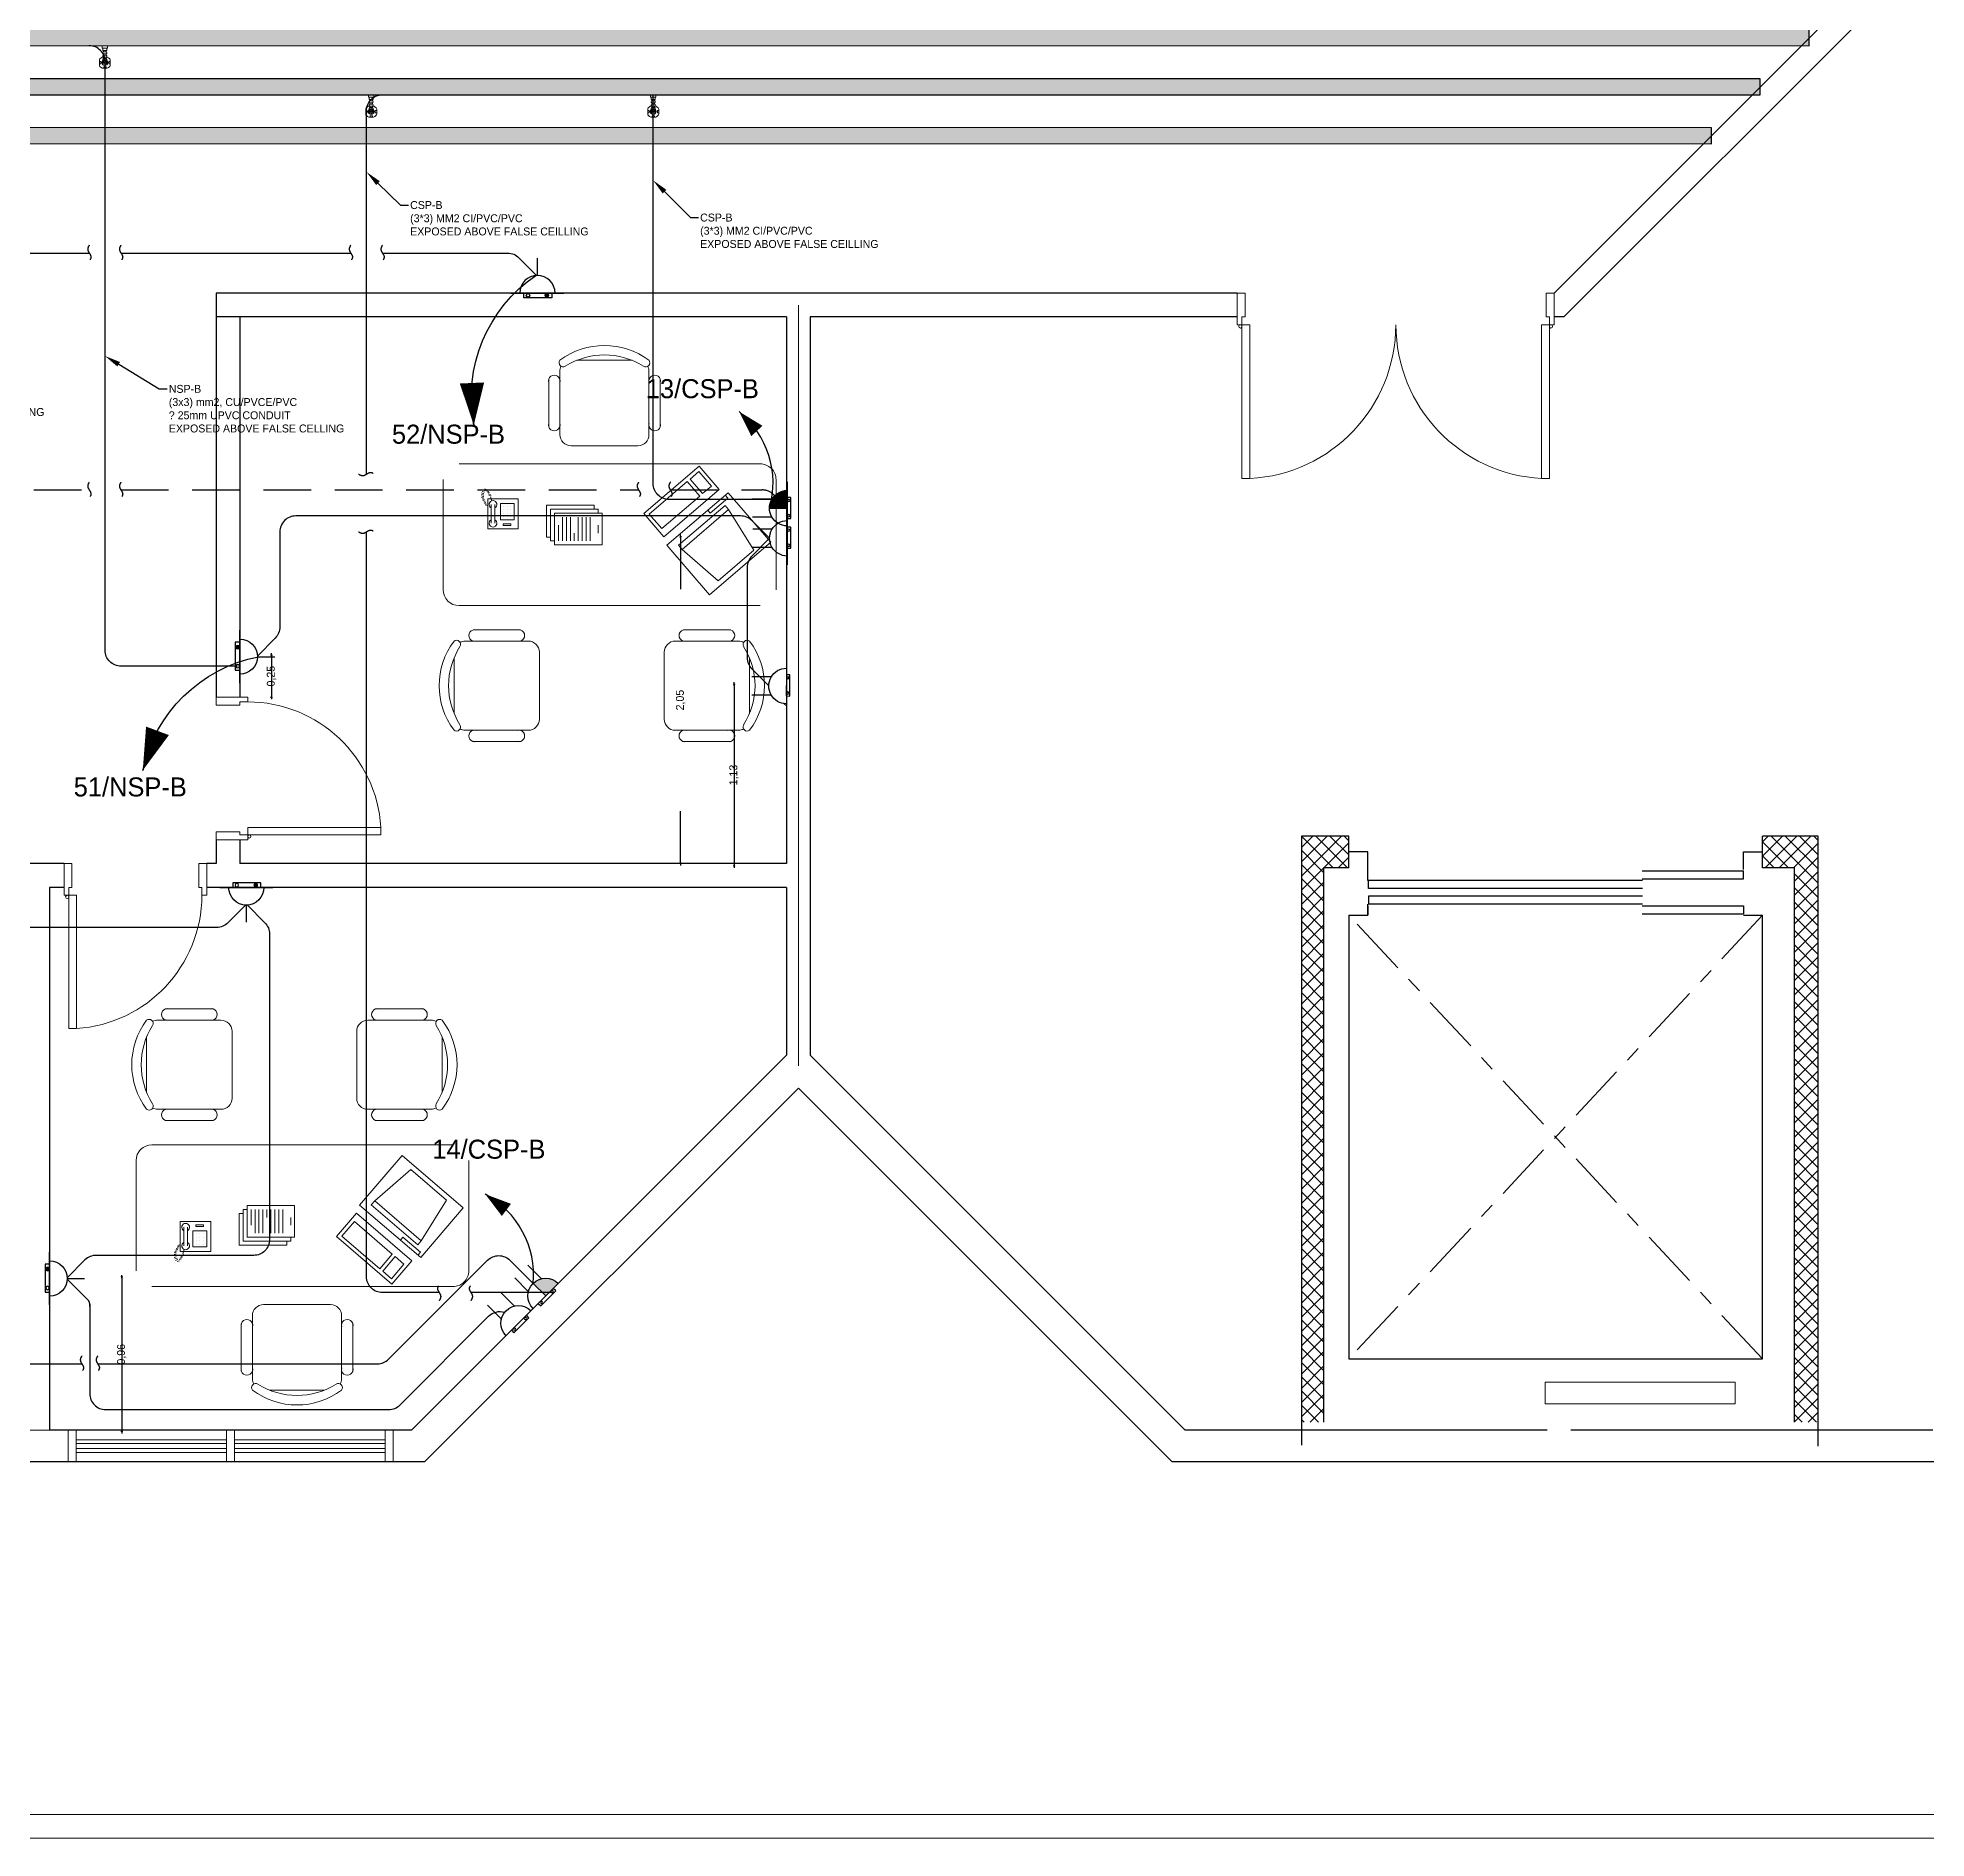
# Model space of a CAD drawing. Extents: x -1451 to 148, y -12854 to 856.
# Drawn here: x 79.8 to 91.72, y 336.52 to 347.89 of the extents above; entities that cross this region are included whole.
import ezdxf
from ezdxf import colors
from ezdxf.entities.mleader import LeaderData, LeaderLine
from ezdxf.enums import TextEntityAlignment as Align
from ezdxf.math import Vec2, Vec3

# ---------------------------------------------------------------- set-up
doc = ezdxf.new("R2010")
doc.units = 0
doc.header["$LTSCALE"] = 0.15
for name, pattern in [('CENTERX2', [4, 2.5, -0.5, 0.5, -0.5]), ('CONTINOUS', [0]), ('HIDDEN', [0.375, 0.25, -0.125]), ('HIDDEN-Z', [3, 2, -1])]:
    doc.linetypes.add(name, pattern=pattern)
doc.layers.get('0').update_dxf_attribs({"color": 252})
doc.layers.get('Defpoints').update_dxf_attribs({"color": 252})
for name, color, linetype in [('0 BDH', 252, 'Continuous'), ('0 DISCON', 252, 'Continuous'), ('0 NORMAL WIRING', 252, 'Continuous'), ('0 sockets', 252, 'Continuous'), ('0 TEXTT', 4, 'Continuous'), ('0 TRATS', 252, 'Continuous'), ('0 UPS WIRING', 252, 'Continuous'), ('0 WIRING 3', 4, 'Continuous'), ('AUTOINCR', 7, 'Continuous'), ('CPTOOLS-TRAY', 1, 'Continuous'), ('d1', 252, 'Continuous'), ('E-SOCK', 2, 'Continuous'), ('TEXT', 3, 'Continuous'), ('WIRING', 4, 'Continuous')]:
    doc.layers.add(name, color=color, linetype=linetype)
for name, color, linetype, lineweight in [('0 DIM', 6, 'Continuous', 5), ('0 LEGEND', 140, 'Continuous', 0), ('anal', 252, 'Continuous', 20), ('DOOR', 252, 'Continuous', 20), ('EL-PULL BOX-50', 3, 'Continuous', 0), ('elev', 252, 'Continuous', 9), ('sofa', 252, 'Continuous', 9), ('TMG-LC-ACCEORISE', 1, 'Continuous', 0), ('wall', 252, 'Continuous', 30)]:
    doc.layers.add(name, color=color, linetype=linetype, lineweight=lineweight)
doc.styles.add('SDC-TEXT-ARB', font='sdc-arb.shx')
doc.dimstyles.new('ISO-25', dxfattribs={"dimtxt": 0.05, "dimasz": 0.01, "dimexe": 0, "dimexo": 0, "dimtad": 0, "dimtoh": 1, "dimtxsty": 'Standard', "dimblk": 'CLOSED', "dimcen": 2.5, "dimse1": 1, "dimse2": 1, "dimclrd": 1, "dimadec": 0, "dimazin": 0, "dimtfac": 1, "dimtix": 1, "dimtmove": 1, "dimatfit": 0, "dimfxl": 1, "dimarcsym": 0})

# ---------------------------------------------------------------- blocks, each defined once
blk = doc.blocks.new('CHAIR7')
for p, q in [((20, 12), (3, 12)), ((5.12, 15.04), (17.88, 15.04)), ((0, 9), (0, -9)), ((23, -7.44), (23, 7.44)), ((3, -12), (20, -12)), ((5.12, -15), (17.88, -15))]:
    blk.add_line(p, q)
for centre, radius, start, end in [((3, 9), 3, 90, 180), ((5.56, 13.54), 1.56, 73.7398, 286.2602), ((17.44, 13.54), 1.56, 253.7398, 106.2602), ((20, 9), 3, 62.4156, 90), ((22.34, 11.12), 1.1, 53.3099, 212.0274), ((4.82, 0), 19.64, 327.5758, 32.4242), ((7, 0), 20, 323.1301, 36.8699), ((3, -9), 3, 180, 270), ((5.56, -13.5), 1.56, 73.7398, 286.2602), ((17.44, -13.5), 1.56, 253.7398, 106.2602), ((20, -9), 3, 270, 297.5844), ((22.34, -11.12), 1.1, 147.9726, 306.6901)]:
    blk.add_arc(centre, radius, start, end)
blk = doc.blocks.new('RECTANG')
for p, q in [((1, 1), (0, 1)), ((0, 1), (0, 0)), ((1, 0), (1, 1)), ((0, 0), (1, 0))]:
    blk.add_line(p, q)
blk = doc.blocks.new('IBMAT', base_point=(61, 306))
for p, q in [((75, 307), (75, 306)), ((81, 307), (75, 307)), ((81, 306), (81, 307))]:
    blk.add_line(p, q)
at = {"xscale": 21, "yscale": 17, "zscale": 21}
blk.add_blockref('RECTANG', (61, 306), dxfattribs=at)
blk = doc.blocks.new('KEYBOARD', base_point=(60, 294))
for p, xscale, yscale, zscale in [((60, 294), 19, 8, 19), ((61, 295), 13, 5, 13), ((75, 295), 3, 5, 3)]:
    blk.add_blockref('RECTANG', p, dxfattribs=dict(xscale=xscale, yscale=yscale, zscale=zscale))
blk = doc.blocks.new('FNCOMP')
for p, q in [((-6.64, 16.23), (-8.5, 3.5)), ((6.08, 16.23), (-6.64, 16.23)), ((8, 3.5), (6.08, 16.23)), ((-8.5, 3.5), (-8.5, 2.04)), ((8, 3.5), (-8.5, 3.5)), ((-8.5, 2.04), (8, 2.04)), ((8, 2.04), (8, 3.5))]:
    blk.add_line(p, q)
at = {"xscale": 1.033846153846154, "yscale": 1.033846153846154, "zscale": 1.033846153846154}
for name, p in [('IBMAT', (-10.86, 0)), ('KEYBOARD', (-10.05, -10.5))]:
    blk.add_blockref(name, p, dxfattribs=at)
blk = doc.blocks.new('FNPHONE')
for p, q in [((-7.29, 6.54), (-7.29, 1.54)), ((-6.29, 6.54), (-6.29, 1.54)), ((-9.1, 0.22), (-9.7, 0.02)), ((-8.9, 0.62), (-9.5, 0.42)), ((-8.7, 1.02), (-9.3, 0.82)), ((-8.5, 1.42), (-9.1, 1.22)), ((-8.3, 1.82), (-8.9, 1.62)), ((-7.14, 0.56), (-7.5, -0.58)), ((-3.87, 4.85), (-3.87, 4.85)), ((-3.87, 3.91), (-3.87, 3.91)), ((-3.87, 2.97), (-3.87, 2.97)), ((-3.87, 2.03), (-3.87, 2.03)), ((-2.94, 4.85), (-2.94, 4.85)), ((-2.94, 3.91), (-2.94, 3.91)), ((-2.94, 2.97), (-2.94, 2.97)), ((-2.94, 2.03), (-2.94, 2.03)), ((-2, 4.85), (-2, 4.85)), ((-2, 3.91), (-2, 3.91)), ((-2, 2.97), (-2, 2.97)), ((-2, 2.03), (-2, 2.03)), ((-9.3, -0.18), (-9.9, -0.38)), ((-9.3, -0.58), (-9.9, -0.78)), ((-9.3, -0.98), (-9.9, -1.18)), ((-9.3, -1.38), (-9.9, -1.58)), ((-9.1, -1.78), (-9.7, -1.98)), ((-8.9, -2.18), (-9.5, -2.38)), ((-8.43, -2.46), (-9.03, -2.66)), ((-7.9, -1.98), (-8.5, -2.18)), ((-7.7, -1.58), (-8.3, -1.78)), ((-7.5, -1.18), (-8.1, -1.38)), ((-7.3, -0.78), (-7.9, -0.98))]:
    blk.add_line(p, q)
for centre, start, end in [((-6.79, 6.54), 298.4915, 241.5085), ((-6.79, 1.54), 118.4915, 61.5085)]:
    blk.add_arc(centre, 1.05, start, end)
for p, xscale, yscale, zscale in [((-8.21, 0), 8.20528234483245, 8.104073169521023, 8.20528234483245), ((-4.81, 1.25), 3.75, 4.375, 3.75), ((-4.03, 6.72), 2.03125, 0.46875, 2.03125)]:
    blk.add_blockref('RECTANG', p, dxfattribs=dict(xscale=xscale, yscale=yscale, zscale=zscale))
blk = doc.blocks.new('D90')
at = {"layer": 'DOOR'}
for points in [[(0.03, 0.2), (0.03, 1.04), (0.078, 1.04), (0.078, 0.2)], [(0.03, 0.2), (0, 0.2), (0, 0), (0.05, 0), (0.05, 0.15), (0.03, 0.15)], [(0.87, 0.2), (0.9, 0.2), (0.9, 0), (0.85, 0), (0.85, 0.15), (0.87, 0.15)]]:
    blk.add_lwpolyline(points, close=True, dxfattribs=at)
blk.add_circle((0.02, 0.21), 0.01, dxfattribs=at)
blk.add_arc((0.025, 0.197), 0.845, 0.2218, 86.3889, dxfattribs=at)
blk = doc.blocks.new('ARCH')
at = {"layer": 'wall'}
h = blk.add_hatch(dxfattribs=at)
h.set_pattern_fill('ANSI37', color=256, scale=0.02, style=0)
h.set_pattern_definition([(45, (-280.2, 3), (-0.044901281, 0.044901281), []), (135, (-280.2, 3), (-0.044901281, -0.044901281), [])])
h.paths.add_polyline_path([(91.036, 342.849), (90.684, 342.849), (90.684, 342.649), (90.886, 342.649), (90.886, 339.15), (91.036, 339.15)])
h.paths.add_polyline_path([(87.914, 342.649), (88.074, 342.649), (88.074, 342.849), (87.774, 342.849), (87.774, 339.15), (87.914, 339.15)])
at = {"layer": 'anal'}
for p, q in [((84.6, 341.4), (84.6, 346.2)), ((84.6, 346.2), (84.6, 341.4)), ((84.6, 341.4), (84.6, 346.2)), ((84.6, 346.2), (84.6, 341.4)), ((79.725, 339.1), (79.875, 339.1)), ((79.992, 339), (79.992, 339.1)), ((82.042, 339.1), (79.992, 339.1)), ((80.042, 339.1), (80.042, 338.9)), ((80.992, 339.1), (80.992, 338.9)), ((81.042, 339.1), (81.042, 338.9)), ((81.992, 339.1), (81.992, 338.9)), ((82.042, 339), (82.042, 339.1)), ((79.992, 339), (79.992, 338.9)), ((80.992, 339.04), (80.042, 339.04)), ((80.992, 339.015), (80.042, 339.015)), ((80.042, 339), (80.042, 338.9)), ((80.992, 338.985), (80.042, 338.985)), ((80.992, 338.96), (80.042, 338.96)), ((81.992, 339.04), (81.042, 339.04)), ((81.992, 339.015), (81.042, 339.015)), ((81.992, 338.985), (81.042, 338.985)), ((81.992, 338.96), (81.042, 338.96)), ((81.992, 339), (81.992, 338.9)), ((82.042, 339), (82.042, 338.9)), ((82.042, 338.9), (79.992, 338.9)), ((96.525, 336.675), (58.125, 336.675)), ((96.675, 336.525), (60, 336.525))]:
    blk.add_line(p, q, dxfattribs=at)
at = {"layer": 'd1', "ltscale": 0.5}
for p, q in [((89.924, 342.629), (90.564, 342.629)), ((90.564, 342.579), (90.564, 342.629)), ((89.926, 342.569), (88.198, 342.569)), ((88.198, 342.519), (88.198, 342.569)), ((89.926, 342.519), (88.198, 342.519)), ((89.924, 342.579), (90.564, 342.579)), ((89.926, 342.469), (88.198, 342.469)), ((88.198, 342.469), (88.198, 342.419)), ((89.926, 342.419), (88.198, 342.419)), ((89.924, 342.409), (90.564, 342.409)), ((90.564, 342.409), (90.564, 342.359)), ((89.924, 342.359), (90.564, 342.359))]:
    blk.add_line(p, q, dxfattribs=at)
at = {"layer": 'd1', "linetype": 'CENTERX2'}
for p, q in [((90.684, 342.349), (88.074, 339.55)), ((90.684, 339.55), (88.074, 342.349))]:
    blk.add_line(p, q, dxfattribs=at)
at = {"layer": 'DOOR'}
for p, q in [((89.369, 346.275), (89.319, 346.275)), ((87.419, 346.125), (87.399, 346.125)), ((89.339, 346.125), (89.319, 346.125))]:
    blk.add_line(p, q, dxfattribs=at)
for points in [[(87.399, 346.075), (87.369, 346.075), (87.369, 346.275), (87.419, 346.275), (87.419, 346.125), (87.399, 346.125)], [(87.399, 346.075), (87.399, 345.105), (87.449, 345.105), (87.449, 346.075)], [(89.339, 346.075), (89.339, 345.105), (89.289, 345.105), (89.289, 346.075)]]:
    blk.add_lwpolyline(points, close=True, dxfattribs=at)
for points in [[(89.319, 346.275), (89.319, 346.125)], [(89.339, 346.125), (89.339, 346.075), (89.369, 346.075), (89.369, 346.275)]]:
    blk.add_lwpolyline(points, dxfattribs=at)
for centre in [(87.389, 346.065), (89.349, 346.065)]:
    blk.add_circle(centre, 0.01, dxfattribs=at)
for centre, start, end in [((87.399, 346.075), 272.9508, 0), ((89.342, 346.075), 180, 267.0492)]:
    blk.add_arc(centre, 0.971, start, end, dxfattribs=at)
at = {"layer": 'elev'}
for p, q in [((89.313, 339.403), (89.313, 339.267)), ((90.511, 339.403), (89.313, 339.403)), ((90.511, 339.267), (90.511, 339.403)), ((89.313, 339.267), (90.511, 339.267))]:
    blk.add_line(p, q, dxfattribs=at)
at = {"layer": 'sofa'}
for p, q in [((82.359, 344.403), (82.359, 345.098)), ((84.359, 344.303), (82.459, 344.303)), ((84.359, 344.303), (82.459, 344.303)), ((82.42, 340.901), (80.52, 340.901)), ((80.42, 340.801), (80.42, 340.106))]:
    blk.add_line(p, q, dxfattribs=at)
for points in [[(82.459, 345.198), (84.359, 345.198, -0.414214), (84.459, 345.098), (84.459, 344.403)], [(80.52, 340.006), (82.42, 340.006, 0.414214), (82.52, 340.106), (82.52, 340.801)]]:
    blk.add_lwpolyline(points, format="xyb", dxfattribs=at)
for points in [[(83.036, 344.736), (83.011, 344.736), (83.011, 344.936), (83.311, 344.936), (83.311, 344.911)], [(83.061, 344.711), (83.036, 344.711), (83.036, 344.911), (83.336, 344.911), (83.336, 344.886)], [(83.361, 344.686), (83.061, 344.686), (83.061, 344.886), (83.361, 344.886), (83.361, 344.686)], [(83.086, 344.711), (83.086, 344.811)], [(83.111, 344.711), (83.111, 344.861)], [(83.136, 344.711), (83.136, 344.861)], [(83.161, 344.711), (83.161, 344.861)], [(83.211, 344.711), (83.211, 344.861)], [(83.236, 344.711), (83.236, 344.861)], [(83.261, 344.711), (83.261, 344.861)], [(83.286, 344.711), (83.286, 344.861)], [(83.336, 344.761), (83.336, 344.811)], [(83.186, 344.711), (83.186, 344.761)], [(81.121, 340.493), (81.096, 340.493), (81.096, 340.293), (81.396, 340.293), (81.396, 340.318)], [(81.421, 340.518), (81.121, 340.518), (81.121, 340.318), (81.421, 340.318), (81.421, 340.518)], [(81.146, 340.493), (81.146, 340.393)], [(81.171, 340.493), (81.171, 340.343)], [(81.196, 340.493), (81.196, 340.343)], [(81.221, 340.493), (81.221, 340.343)], [(81.246, 340.493), (81.246, 340.443)], [(81.271, 340.493), (81.271, 340.343)], [(81.296, 340.493), (81.296, 340.343)], [(81.321, 340.493), (81.321, 340.343)], [(81.346, 340.493), (81.346, 340.343)], [(81.096, 340.468), (81.071, 340.468), (81.071, 340.268), (81.371, 340.268), (81.371, 340.293)], [(81.396, 340.443), (81.396, 340.393)]]:
    blk.add_lwpolyline(points, dxfattribs=at)
for centre, start, end in [((82.459, 344.403), 180, 270), ((82.459, 344.403), 180, 270), ((80.52, 340.801), 90, 180)]:
    blk.add_arc(centre, 0.1, start, end, dxfattribs=at)
at = {"layer": 'wall'}
for p, q in [((91.676, 348.582), (89.369, 346.275)), ((91.782, 348.476), (89.431, 346.125)), ((86.925, 346.275), (80.925, 346.275)), ((80.925, 346.275), (80.925, 343.726)), ((87.369, 346.275), (86.4, 346.275)), ((84.525, 346.125), (80.925, 346.125)), ((81.075, 346.125), (81.075, 343.726)), ((84.525, 346.125), (84.525, 342.675)), ((84.675, 346.125), (84.675, 342.675)), ((87.369, 346.125), (84.675, 346.125)), ((87.369, 346.125), (86.4, 346.125)), ((89.431, 346.125), (89.369, 346.125)), ((80.925, 342.826), (80.925, 342.675)), ((81.075, 342.826), (81.075, 342.675)), ((88.074, 342.849), (87.774, 342.849)), ((87.774, 342.849), (87.774, 339.005)), ((88.074, 342.649), (88.074, 342.849)), ((88.194, 342.749), (88.074, 342.749)), ((88.194, 342.569), (88.194, 342.749)), ((90.564, 342.639), (90.564, 342.749)), ((90.564, 342.749), (90.684, 342.749)), ((90.684, 342.649), (90.684, 342.849)), ((90.684, 342.649), (90.684, 342.849)), ((91.036, 342.849), (90.684, 342.849)), ((91.036, 342.849), (90.684, 342.849)), ((91.036, 339), (91.036, 342.849)), ((79.966, 342.675), (79.634, 342.675)), ((80.925, 342.675), (80.866, 342.675)), ((84.525, 342.675), (81.075, 342.675)), ((84.675, 342.689), (84.675, 341.466)), ((87.914, 342.649), (87.914, 339.15)), ((88.074, 342.649), (87.914, 342.649)), ((90.888, 342.649), (90.684, 342.649)), ((90.886, 342.649), (90.684, 342.649)), ((90.886, 339.15), (90.886, 342.649)), ((79.875, 342.525), (79.875, 339.1)), ((79.966, 342.525), (79.875, 342.525)), ((84.525, 342.525), (80.866, 342.525)), ((84.525, 342.525), (84.525, 341.466)), ((88.194, 342.349), (88.194, 342.42)), ((88.194, 342.409), (88.194, 342.349)), ((88.074, 342.349), (88.074, 339.55)), ((88.074, 342.349), (88.194, 342.349)), ((90.564, 342.349), (90.684, 342.349)), ((90.684, 339.55), (90.684, 342.349)), ((84.525, 341.466), (82.159, 339.1)), ((87.041, 339.1), (84.675, 341.466)), ((84.6, 341.259), (82.241, 338.9)), ((86.959, 338.9), (84.6, 341.259)), ((88.074, 339.55), (90.684, 339.55)), ((82.159, 339.1), (79.875, 339.1)), ((82.159, 339.1), (79.875, 339.1)), ((89.325, 339.1), (87.041, 339.1)), ((91.759, 339.1), (89.475, 339.1)), ((82.241, 338.9), (77.359, 338.9)), ((82.241, 338.9), (77.359, 338.9)), ((91.841, 338.9), (86.959, 338.9))]:
    blk.add_line(p, q, dxfattribs=at)
at = {"layer": 'DOOR', "xscale": -1}
for p, rotation in [((80.925, 342.826), 270), ((79.966, 342.675), 180)]:
    blk.add_blockref('D90', p, dxfattribs=dict(at, rotation=rotation))
at = {"layer": 'sofa'}
for name, p, xscale, yscale, zscale, rotation in [('CHAIR7', (83.376, 345.312), -0.0234375, 0.0234375, 0.0234375, 270), ('FNCOMP', (83.964, 344.85), -0.02343749999997079, 0.0234375, 0.0234375, 220.6012946452155), ('FNPHONE', (82.832, 344.977), -0.0234375, 0.0234375, 0.0234375, 180), ('CHAIR7', (82.966, 343.798), 0.0234375, 0.0234375, 0.0234375, 180), ('CHAIR7', (83.753, 343.798), -0.0234375, 0.0234375, 0.0234375, 180), ('FNCOMP', (82.024, 340.355), 0.02343749999997079, 0.02343749999997079, 0.02343749999997079, 319.3987053547845), ('CHAIR7', (81.436, 339.892), 0.0234375, 0.0234375, 0.0234375, 270)]:
    blk.add_blockref(name, p, dxfattribs=dict(at, xscale=xscale, yscale=yscale, zscale=zscale, rotation=rotation))
at = {"layer": 'sofa', "yscale": 0.0234375, "zscale": 0.0234375}
for name, p, xscale in [('CHAIR7', (81.026, 341.406), -0.0234375), ('CHAIR7', (81.813, 341.406), 0.0234375), ('FNPHONE', (80.892, 340.227), 0.0234375)]:
    blk.add_blockref(name, p, dxfattribs=dict(at, xscale=xscale))
blk = doc.blocks.new('*U292')
at = {"linetype": 'ByBlock'}
h = blk.add_hatch(dxfattribs=at)
h.set_pattern_fill('ANGLE', color=2)
h.set_pattern_definition([(0, (-301.6926, 2.516), (0, 6.985), [5.08, -1.905]), (90, (-301.6926, 2.516), (-6.985, 4e-16), [5.08, -1.905])])
h.paths.add_polyline_path([(87, -25, 1), (127, -25, 1)])
at = {"color": 6, "linetype": 'ByBlock'}
blk.add_lwpolyline([(-154, 0), (164, 0), (164, -52), (-154, -52)], close=True, dxfattribs=at)
for centre in [(-107, -25), (107, -25)]:
    blk.add_circle(centre, 20.1, dxfattribs=at)
at = {"layer": 'E-SOCK'}
for p, q in [((0, 200), (0, 395)), ((-300, 0), (300, 0))]:
    blk.add_line(p, q, dxfattribs=at)
blk.add_arc((0, 0), 200, 0, 180, dxfattribs=at)
blk = doc.blocks.new('s')
at = {"layer": '0 BDH', "linetype": 'ByBlock'}
h = blk.add_hatch(dxfattribs=at)
h.set_pattern_fill('ANGLE', color=2)
h.set_pattern_definition([(0, (-147.759, -393.318), (0, 6.985), [5.08, -1.905]), (90, (-147.759, -393.318), (-6.985, 4e-16), [5.08, -1.905])])
h.paths.add_polyline_path([(0.073, 0.002, 1), (0.054, 0.002, 1)])
at = {"layer": '0 BDH', "color": 6, "linetype": 'ByBlock'}
blk.add_lwpolyline([(-0.089, 0.015), (0.089, 0.015), (0.089, -0.015), (-0.089, -0.015)], close=True, dxfattribs=at)
for centre in [(-0.064, 0.002), (0.064, 0.002)]:
    blk.add_circle(centre, 0.00918, dxfattribs=at)
blk = doc.blocks.new('*U276')
at = {"layer": 'E-SOCK'}
for p, q in [((-0.077, -0.021), (-0.077, 0.142)), ((0.077, -0.021), (0.077, 0.142)), ((-0.223, -0.149), (0.223, -0.149))]:
    blk.add_line(p, q, dxfattribs=at)
blk.add_arc((0, -0.149), 0.149, 0, 180, dxfattribs=at)
at = {"layer": '0 BDH', "color": 6, "linetype": 'ByBlock'}
blk.add_blockref('s', (-0.005, -0.163), dxfattribs=at)
blk = doc.blocks.new('*U282')
at = {"layer": 'E-SOCK'}
h = blk.add_hatch(color=256, dxfattribs=at)
h.dxf.hatch_style = 1
h.paths.add_polyline_path([(0, 0.074, 0.414214), (-0.149, -0.074), (0, -0.074)])
for p, q in [((-0.077, 0.053), (-0.077, 0.217)), ((0.077, 0.053), (0.077, 0.217)), ((-0.223, -0.074), (0.223, -0.074))]:
    blk.add_line(p, q, dxfattribs=at)
blk.add_lwpolyline([(0, 0.074), (0, -0.074)], dxfattribs=at)
blk.add_arc((0, -0.074), 0.149, 0, 180, dxfattribs=at)
at = {"layer": '0 BDH', "color": 6, "linetype": 'ByBlock'}
blk.add_blockref('s', (-0.001, -0.089), dxfattribs=at)
blk = doc.blocks.new('*U277')
at = {"layer": 'E-SOCK'}
for p, q in [((-0.077, -0.021), (-0.077, 0.142)), ((0.077, -0.021), (0.077, 0.142)), ((-0.223, -0.149), (0.223, -0.149))]:
    blk.add_line(p, q, dxfattribs=at)
blk.add_arc((0, -0.149), 0.149, 0, 180, dxfattribs=at)
at = {"layer": '0 BDH', "color": 6, "linetype": 'ByBlock'}
blk.add_blockref('s', (-0.005, -0.163), dxfattribs=at)
blk = doc.blocks.new('endtick', base_point=(-3267.27, -69559.4))
at = {"layer": 'WIRING', "color": 2, "linetype": 'HIDDEN'}
blk.add_spline([(-3267.27, -69509.4), (-3276.985, -69534.4), (-3267.27, -69559.4), (-3256.425, -69584.4), (-3267.27, -69609.4)], degree=3, dxfattribs=at)
blk = doc.blocks.new('*U64')
at = {"transparency": 33554687}
blk.add_line((-558.4, 70.7), (-626.2, 129.6), dxfattribs=at)
blk.add_lwpolyline([(-626.2, 129.6, 0, 96, 0), (-492.9, 30.1, 96, 96, 0)], format="xyseb", dxfattribs=at)
at = {"ltscale": 0.2, "transparency": 33554687}
blk.add_arc((-214.3, 542.2), 583, 225.05092, 291.56782, dxfattribs=at)
blk = doc.blocks.new('N')
at = {"layer": 'TEXT', "transparency": 33554687, "xscale": -0.0016, "yscale": 0.0016, "zscale": 0.0016, "rotation": 68.01807446485657}
blk.add_blockref('*U64', (0, 0), dxfattribs=at)
blk = doc.blocks.new('U')
at = {"color": 2, "transparency": 33554687}
blk.add_line((0.203, 0.525), (0.184, 0.612), dxfattribs=at)
blk.add_lwpolyline([(0.184, 0.612, 0, 0.096, 0), (0.208, 0.448, 0.096, 0.096, 0)], format="xyseb", dxfattribs=at)
at = {"color": 2, "ltscale": 0.2, "transparency": 33554687}
blk.add_arc((-0.375, 0.446), 0.583, 310.035, 16.5519, dxfattribs=at)
blk = doc.blocks.new('*U299')
at = {"layer": 'CPTOOLS-TRAY'}
h = blk.add_hatch(dxfattribs=at)
h.set_pattern_fill('HEX', color=0, scale=0.005)
h.paths.add_polyline_path([(0.05, 46.397), (-0.05, 46.397), (-0.05, 0), (0.05, 0)])
at = {"layer": 'CPTOOLS-TRAY', "color": 0}
blk.add_lwpolyline([(0.05, 46.397), (-0.05, 46.397), (-0.05, 0), (0.05, 0)], close=True, dxfattribs=at)
blk = doc.blocks.new('K7X7X1U5B4')
at = {"layer": '0 WIRING 3', "color": 0, "linetype": 'ByBlock', "rotation": 270}
blk.add_blockref('*U299', (44.272, 347.577), dxfattribs=at)
blk = doc.blocks.new('*U237')
at = {"layer": 'CPTOOLS-TRAY'}
h = blk.add_hatch(dxfattribs=at)
h.set_pattern_fill('HEX', color=0, scale=0.005)
h.paths.add_polyline_path([(0.05, 45.306), (-0.05, 45.306), (-0.05, 0), (0.05, 0)])
at = {"layer": 'CPTOOLS-TRAY', "color": 0}
blk.add_lwpolyline([(0.05, 45.306), (-0.05, 45.306), (-0.05, 0), (0.05, 0)], close=True, dxfattribs=at)
blk = doc.blocks.new('C5A2A8X4T8')
at = {"layer": '0 TRATS', "color": 0, "linetype": 'ByBlock', "rotation": 89.99340479670673}
blk.add_blockref('*U237', (90.362, 347.268), dxfattribs=at)
blk = doc.blocks.new('*U258')
at = {"layer": 'CPTOOLS-TRAY'}
h = blk.add_hatch(dxfattribs=at)
h.set_pattern_fill('HEX', color=0, scale=0.005)
h.paths.add_polyline_path([(0.05, 45.532), (-0.05, 45.532), (-0.05, 0), (0.05, 0)])
at = {"layer": 'CPTOOLS-TRAY', "color": 0}
blk.add_lwpolyline([(0.05, 45.532), (-0.05, 45.532), (-0.05, 0), (0.05, 0)], close=True, dxfattribs=at)
blk = doc.blocks.new('W2J0O4G0K3')
at = {"layer": '0 TRATS', "color": 0, "linetype": 'ByBlock', "rotation": 89.99794390025974}
blk.add_blockref('*U258', (90.979, 347.886), dxfattribs=at)
blk = doc.blocks.new('JUNCTION BOX 2')
at = {"layer": 'TMG-LC-ACCEORISE', "color": 1, "ltscale": 0.4}
blk.add_lwpolyline([(-27, -85), (27, -85, 0.198912), (40, -79), (54, -66, 0.198912), (59, -53), (59, 2, 0.198912), (54, 15), (40, 28, 0.198912), (27, 34), (-27, 34, 0.198912), (-40, 28), (-54, 15, 0.198912), (-60, 2), (-60, -25), (-60, -53, 0.198912), (-54, -66), (-40, -79, 0.198912)], format="xyb", close=True, dxfattribs=at)
for points in [[(-14, 34), (12, 34), (12, 20), (-14, 20)], [(-60, -12), (-60, -39), (-45, -39), (-45, -12)], [(-14, -85), (12, -85), (12, -71), (-14, -71)], [(59, -12), (59, -39), (45, -39), (45, -12)]]:
    blk.add_lwpolyline(points, close=True, dxfattribs=at)
at = {"layer": 'TMG-LC-ACCEORISE', "color": 1}
for points in [[(0, 7), (0, -58)], [(-32, -25), (32, -25)]]:
    blk.add_lwpolyline(points, dxfattribs=at)
blk.add_circle((0, -25), 32.2, dxfattribs=at)
blk = doc.blocks.new('EMT CON. ADAPTER')
at = {"linetype": 'CONTINOUS'}
for points in [[(-60, 25), (-60, -25), (-30, -25), (-30, 25)], [(0, 35), (-30, 35), (-30, -35), (0, -35)]]:
    blk.add_lwpolyline(points, close=True, dxfattribs=at)
blk = doc.blocks.new('WERG')
at = {"layer": '0 LEGEND', "color": 1, "ltscale": 0.05}
for p, q in [((-43, 16), (-43, -16)), ((-27, 26), (-33, 26)), ((-17, 17), (0, 17)), ((-17, -16), (-17, 16)), ((-33, -26), (-27, -26)), ((-17, -17), (0, -17))]:
    blk.add_line(p, q, dxfattribs=at)
for centre, start, end in [((-33, 16), 90.0002, 180.0002), ((-27, 16), 0.0002, 90.0002), ((-33, -16), 180.0002, 270.0002), ((-27, -16), 270.0002, 0.0002)]:
    blk.add_arc(centre, 10, start, end, dxfattribs=at)
blk = doc.blocks.new('*U304')
at = {"layer": '0 LEGEND', "ltscale": 0.05}
for p in [(-189, 0), (-146, 0), (-103, 0), (-60, 0)]:
    blk.add_blockref('WERG', p, dxfattribs=at)
at = {"layer": '0 LEGEND', "ltscale": 0.05, "xscale": -1, "rotation": 180}
blk.add_blockref('EMT CON. ADAPTER', (0, 0), dxfattribs=at)
blk = doc.blocks.new('DD')
at = {"layer": 'EL-PULL BOX-50', "extrusion": (-3.54521e-15, -0.013854, 0.999904), "xscale": -0.002311763713811701, "yscale": 0.002311763713811701, "zscale": 0.002311763713811699, "rotation": 180}
blk.add_blockref('JUNCTION BOX 2', (0, 0.367, -0.001), dxfattribs=at)
at = {"layer": 'EL-PULL BOX-50', "xscale": -0.001964999156739888, "yscale": 0.001964999156739888, "zscale": 0.001964999156739888, "rotation": 90}
blk.add_blockref('*U304', (0, 0), dxfattribs=at)
blk = doc.blocks.new('_Closed')
at = {"color": 0, "linetype": 'ByBlock', "lineweight": -2}
for p, q in [((-1, 0.2), (0, 0)), ((-1, 0.2), (-1, -0.2)), ((0, 0), (-1, -0.2)), ((0, 0), (-1, 0))]:
    blk.add_line(p, q, dxfattribs=at)
blk = doc.blocks.new('*D467')
at = {"layer": '0 DIM', "color": 1, "linetype": 'ByBlock', "lineweight": -2, "transparency": 16777216}
for p, q in [((80.33, 340.069), (80.33, 340.079)), ((80.33, 340.059), (80.33, 339.1)), ((80.33, 339.09), (80.33, 339.08))]:
    blk.add_line(p, q, dxfattribs=at)
at = {"layer": 'Defpoints', "color": 0, "linetype": 'ByBlock', "transparency": 16777216}
for p in [(79.858, 340.059), (79.875, 339.1), (80.33, 339.1)]:
    blk.add_point(p, dxfattribs=at)
at = {"layer": '0 DIM', "color": 1, "linetype": 'ByBlock', "lineweight": -2, "transparency": 16777216, "xscale": 0.01, "yscale": 0.01, "zscale": 0.01}
for p, rotation in [((80.33, 340.059), 270), ((80.33, 339.1), 90)]:
    blk.add_blockref('_Closed', p, dxfattribs=dict(at, rotation=rotation))
at = {"layer": '0 DIM', "color": 0, "linetype": 'ByBlock', "transparency": 16777216, "insert": (80.33, 339.579), "char_height": 0.05, "attachment_point": 5, "rotation": 90}
blk.add_mtext('0,96', dxfattribs=at)
blk = doc.blocks.new('*D468')
at = {"layer": '0 DIM', "color": 1, "linetype": 'ByBlock', "lineweight": -2, "transparency": 16777216}
for p, q in [((84.194, 343.81), (84.194, 343.82)), ((84.194, 343.8), (84.194, 342.668)), ((84.194, 342.658), (84.194, 342.648))]:
    blk.add_line(p, q, dxfattribs=at)
at = {"layer": 'Defpoints', "color": 0, "linetype": 'ByBlock', "transparency": 16777216}
for p in [(84.536, 343.8), (84.194, 342.668), (84.536, 342.668)]:
    blk.add_point(p, dxfattribs=at)
at = {"layer": '0 DIM', "color": 1, "linetype": 'ByBlock', "lineweight": -2, "transparency": 16777216, "xscale": 0.01, "yscale": 0.01, "zscale": 0.01}
for p, rotation in [((84.194, 343.8), 270), ((84.194, 342.668), 90)]:
    blk.add_blockref('_Closed', p, dxfattribs=dict(at, rotation=rotation))
at = {"layer": '0 DIM', "color": 0, "linetype": 'ByBlock', "transparency": 16777216, "insert": (84.194, 343.234), "char_height": 0.05, "attachment_point": 5, "rotation": 90}
blk.add_mtext('1,13', dxfattribs=at)
blk = doc.blocks.new('*D469')
at = {"layer": '0 DIM', "color": 1, "linetype": 'ByBlock', "lineweight": -2, "transparency": 16777216}
for p, q in [((83.857, 344.741), (83.857, 344.751)), ((83.857, 344.731), (83.857, 344.407)), ((83.857, 342.683), (83.857, 343.007)), ((83.857, 342.673), (83.857, 342.663))]:
    blk.add_line(p, q, dxfattribs=at)
at = {"layer": 'Defpoints', "color": 0, "linetype": 'ByBlock', "transparency": 16777216}
for p in [(84.54, 344.731), (83.857, 342.683), (84.54, 342.683)]:
    blk.add_point(p, dxfattribs=at)
at = {"layer": '0 DIM', "color": 1, "linetype": 'ByBlock', "lineweight": -2, "transparency": 16777216, "xscale": 0.01, "yscale": 0.01, "zscale": 0.01}
for p, rotation in [((83.857, 344.731), 270), ((83.857, 342.683), 90)]:
    blk.add_blockref('_Closed', p, dxfattribs=dict(at, rotation=rotation))
at = {"layer": '0 DIM', "color": 0, "linetype": 'ByBlock', "transparency": 16777216, "insert": (83.857, 343.707), "char_height": 0.05, "attachment_point": 5, "rotation": 90}
blk.add_mtext('2,05', dxfattribs=at)
blk = doc.blocks.new('*D470')
at = {"layer": '0 DIM', "color": 1, "linetype": 'ByBlock', "lineweight": -2, "transparency": 16777216}
for p, q in [((81.275, 343.993), (81.275, 344.003)), ((81.275, 343.983), (81.275, 343.732)), ((81.275, 343.722), (81.275, 343.712))]:
    blk.add_line(p, q, dxfattribs=at)
at = {"layer": 'Defpoints', "color": 0, "linetype": 'ByBlock', "transparency": 16777216}
for p in [(81.061, 343.983), (81.061, 343.732), (81.275, 343.732)]:
    blk.add_point(p, dxfattribs=at)
at = {"layer": '0 DIM', "color": 1, "linetype": 'ByBlock', "lineweight": -2, "transparency": 16777216, "xscale": 0.01, "yscale": 0.01, "zscale": 0.01}
for p, rotation in [((81.275, 343.983), 270), ((81.275, 343.732), 90)]:
    blk.add_blockref('_Closed', p, dxfattribs=dict(at, rotation=rotation))
at = {"layer": '0 DIM', "color": 0, "linetype": 'ByBlock', "transparency": 16777216, "insert": (81.275, 343.858), "char_height": 0.05, "attachment_point": 5, "rotation": 90}
blk.add_mtext('0,25', dxfattribs=at)

msp = doc.modelspace()

# ---------------------------------------------------------------- linework, layer by layer
at = {"layer": '0 NORMAL WIRING', "color": 3}
for points in [[(77.975, 346.528), (80.125, 346.528)], [(80.325, 346.528), (81.775, 346.528)], [(84.527, 343.668), (84.509, 343.686)]]:
    msp.add_lwpolyline(points, dxfattribs=at)
for points in [[(81.975, 346.528), (82.766, 346.528, -0.198913), (82.836, 346.498), (82.948, 346.386)], [(84.418, 344.728), (84.306, 344.84, 0.198912), (84.235, 344.869), (81.428, 344.869, 0.414214), (81.328, 344.769), (81.328, 344.168, -0.198912), (81.298, 344.098), (81.186, 343.985)], [(84.418, 344.728), (84.306, 344.616, 0.198912), (84.277, 344.545), (84.277, 343.974, 0.198912), (84.306, 343.904), (84.413, 343.796)], [(81.112, 342.414), (81, 342.302, -0.198912), (80.929, 342.272), (78.671, 342.272, -0.198912), (78.6, 342.302), (78.488, 342.414)], [(81.121, 342.414), (81.233, 342.302, -0.198912), (81.263, 342.231), (81.263, 340.303, -0.414214), (81.163, 340.203), (80.169, 340.203, 0.198912), (80.098, 340.174), (79.986, 340.062)], [(80.128, 339.88), (80.128, 339.881, 0.245448), (80.114, 339.925), (79.986, 340.053)]]:
    msp.add_lwpolyline(points, format="xyb", dxfattribs=at)
at = {"layer": '0 sockets', "color": 1, "linetype": 'ByBlock'}
msp.add_lwpolyline([(81.061, 343.921), (80.325, 343.921, -0.414214), (80.225, 344.021), (80.225, 347.736, 0.414214), (80.125, 347.836), (80.122, 347.836)], format="xyb", dxfattribs=at)
at = {"layer": '0 sockets', "color": 6, "linetype": 'ByBlock'}
for points in [[(81.875, 345.133), (81.875, 347.427, -0.414214), (81.975, 347.527), (83.042, 347.527)], [(84.541, 344.973), (83.784, 344.973, -0.414214), (83.684, 345.073), (83.684, 347.527)], [(82.335, 339.968), (81.975, 339.968, -0.414214), (81.875, 340.068), (81.875, 344.769)]]:
    msp.add_lwpolyline(points, format="xyb", dxfattribs=at)
at = {"layer": '0 sockets', "color": 3}
msp.add_lwpolyline([(80.127, 339.901, -0.010853), (80.128, 339.88), (80.128, 339.33, 0.414214), (80.228, 339.23), (82.015, 339.23, 0.198912), (82.086, 339.259), (82.645, 339.819, -0.278702), (82.746, 339.844)], format="xyb", dxfattribs=at)
at = {"layer": '0 sockets', "color": 6, "linetype": 'ByBlock'}
msp.add_lwpolyline([(83.045, 339.968), (82.535, 339.968)], dxfattribs=at)
at = {"layer": '0 UPS WIRING', "color": 2, "linetype": 'HIDDEN-Z'}
for points in [[(77.975, 345.033), (80.125, 345.033)], [(80.325, 345.033), (83.592, 345.033)], [(84.53, 344.918), (84.53, 344.918)]]:
    msp.add_lwpolyline(points, dxfattribs=at)
msp.add_lwpolyline([(83.792, 345.033), (84.372, 345.033, -0.198912), (84.443, 345.004), (84.451, 344.996)], format="xyb", dxfattribs=at)
at = {"layer": '0 UPS WIRING', "color": 2}
msp.add_lwpolyline([(80.178, 339.519), (81.944, 339.519, 0.198912), (82.014, 339.548), (82.639, 340.172, -0.414214), (82.78, 340.172), (82.927, 340.026)], format="xyb", dxfattribs=at)
msp.add_lwpolyline([(79.522, 339.519), (80.078, 339.519)], dxfattribs=at)

# ---------------------------------------------------------------- block references
at = {"layer": '0 BDH', "color": 6, "linetype": 'ByBlock'}
for name, p, rotation in [('N', (82.944, 346.387), 167.7392872372841), ('U', (84.418, 344.918), 34.21345701312342), ('N', (81.192, 343.981), 144.8162128761157), ('U', (82.927, 340.026), 45.0000000308498)]:
    msp.add_blockref(name, p, dxfattribs=dict(at, rotation=rotation))
at = {"layer": '0 DISCON', "color": 6, "linetype": 'ByBlock', "xscale": 0.001, "yscale": 0.001, "zscale": 0.001}
for p in [(80.078, 339.519), (80.178, 339.519)]:
    msp.add_blockref('endtick', p, dxfattribs=at)
at = {"layer": '0 sockets', "color": 3}
msp.add_blockref('ARCH', (0, 0), dxfattribs=at)
at = {"layer": '0 sockets', "color": 3, "xscale": 0.0005570000000000001, "yscale": 0.0005570000000000001, "zscale": 0.0005570000000000001}
msp.add_blockref('*U292', (82.953, 346.275), dxfattribs=at)
at = {"layer": '0 sockets', "color": 3}
for name, p, xscale, yscale, zscale, rotation in [('*U282', (84.474, 344.918), -0.7500000000000001, 0.7500000000000001, 0.75, 89.9168413281578), ('*U277', (84.418, 344.728), -0.7500000000000001, 0.75, -0.7500000000000001, 89.9168413281578), ('*U292', (81.075, 343.981), -0.0005570000000000001, 0.0005570000000000001, 0.0005570000000000001, 269.9168413281578), ('*U276', (84.413, 343.796), -0.7500000000000001, 0.7500000000000001, 0.75, 89.9168413281578), ('*U292', (81.116, 342.525), -0.000557, 0.000557, 0.000557, 180), ('*U292', (79.875, 340.057), -0.0005570000000000001, 0.0005570000000000001, 0.0005570000000000001, 269.9999999998891), ('*U282', (82.966, 339.986), -0.7499999999999998, 0.7499999999999998, 0.7499999999999998, 44.99999999438833), ('*U276', (82.755, 339.854), -0.7500000000000001, 0.75, 0.75, 44.99999999428545)]:
    msp.add_blockref(name, p, dxfattribs=dict(at, xscale=xscale, yscale=yscale, zscale=zscale, rotation=rotation))
at = {"layer": '0 TRATS', "color": 1, "linetype": 'ByBlock'}
msp.add_blockref('W2J0O4G0K3', (0, 0), dxfattribs=at)
at = {"layer": '0 TRATS', "color": 4, "linetype": 'ByBlock'}
msp.add_blockref('C5A2A8X4T8', (0, 0), dxfattribs=at)
at = {"layer": '0 TRATS', "color": 6, "linetype": 'ByBlock'}
msp.add_blockref('K7X7X1U5B4', (0, 0), dxfattribs=at)
at = {"layer": '0 WIRING 3', "color": 6, "linetype": 'ByBlock'}
for name, p, xscale, yscale, zscale, rotation in [('DD', (80.223, 347.836), 0.25, 0.25, 0.25, 180), ('DD', (81.904, 347.527), 0.25, 0.25, 0.25, 180), ('DD', (83.684, 347.527), 0.25, 0.25, 0.25, 180), ('endtick', (80.125, 346.528), 0.0009999999999999842, 0.0009999999999999842, 0.0009999999999999842, 9.827202217736796e-05), ('endtick', (80.325, 346.528), 0.0009999999999999842, 0.0009999999999999842, 0.0009999999999999842, 9.827202160083046e-05), ('endtick', (81.775, 346.528), 0.0009999999999999842, 0.0009999999999999842, 0.0009999999999999842, 9.827202209339146e-05), ('endtick', (81.975, 346.528), 0.0009999999999999842, 0.0009999999999999842, 0.0009999999999999842, 9.827202128306392e-05), ('endtick', (81.875, 345.133), 0.001, 0.001, 0.001, 90), ('endtick', (81.875, 344.769), 0.001, 0.001, 0.001, 90), ('endtick', (82.335, 339.968), 0.001, 0.001, 0.001, 180), ('endtick', (82.535, 339.968), 0.001, 0.001, 0.001, 180)]:
    msp.add_blockref(name, p, dxfattribs=dict(at, xscale=xscale, yscale=yscale, zscale=zscale, rotation=rotation))
at = {"layer": '0 WIRING 3', "color": 6, "linetype": 'ByBlock', "xscale": 0.001, "yscale": 0.001, "zscale": 0.001}
for p in [(80.125, 345.033), (80.325, 345.033), (83.592, 345.033), (83.792, 345.033)]:
    msp.add_blockref('endtick', p, dxfattribs=at)

# ---------------------------------------------------------------- texts
at = {"layer": '0 BDH', "color": 6, "linetype": 'ByBlock', "style": 'SDC-TEXT-ARB'}
for s, p in [('13/CSP-B', (83.994, 345.672)), ('14/CSP-B', (82.647, 340.873))]:
    msp.add_text(s, height=0.12, dxfattribs=at).set_placement(p, align=Align.MIDDLE_CENTER)
at = {"layer": 'AUTOINCR', "color": 1, "linetype": 'ByBlock'}
for s, p in [('52/NSP-B', (82.035, 345.289)), ('51/NSP-B', (80.027, 343.063))]:
    msp.add_text(s, height=0.12, dxfattribs=at).set_placement(p, align=Align.BOTTOM_LEFT)

# ---------------------------------------------------------------- dimensions: what is measured, and where the dimension line sits
at = {"layer": '0 DIM', "color": 6, "linetype": 'ByBlock'}
for base, p1, p2, picture, middle in [((83.857, 342.683), (84.54, 344.731), (84.54, 342.683), '*D469', (83.857, 343.707)), ((81.275, 343.732), (81.061, 343.983), (81.061, 343.732), '*D470', (81.275, 343.858)), ((84.194, 342.668), (84.536, 343.8), (84.536, 342.668), '*D468', (84.194, 343.234)), ((80.33, 339.1), (79.858, 340.059), (79.875, 339.1), '*D467', (80.33, 339.579))]:
    dim = msp.add_linear_dim(base=base, p1=p1, p2=p2, angle=90, dimstyle='ISO-25', dxfattribs=at)
    dim.commit()
    dim.dimension.update_dxf_attribs({"geometry": picture, "text_midpoint": middle})

# ---------------------------------------------------------------- leaders
at = {"layer": '0 TEXTT', "color": 6, "linetype": 'ByBlock'}
ml = msp.add_multileader_mtext('Standard', dxfattribs=at)
ml.set_content('{\\C2;CSP-B\\P(3*3) MM2 CI/PVC/PVC\\PEXPOSED ABOVE FALSE CEILLING}', color=6)
ml.set_leader_properties(color=4)
ml.build(insert=Vec2(0, 0))
ml.multileader.update_dxf_attribs({"text_right_attachment_type": 6, "dogleg_length": 0.05, "arrow_head_size": 0.1})
ctx = ml.context
ctx.base_point, ctx.char_height, ctx.arrow_head_size, ctx.landing_gap_size = Vec3(82.14, 346.831), 0.05, 0.1, 0.01
ctx.right_attachment = 6
notes = []
notes.append((ctx, [(0, (1, 1, 0), (82.09, 346.831), (1, 0), 0.05, [(0, [(81.875, 347.039)], 0, [])])]))
ctx.mtext.insert, ctx.mtext.width, ctx.mtext.flow_direction = Vec3(82.15, 346.856), 2.66233, 5
ml = msp.add_multileader_mtext('Standard', dxfattribs=at)
ml.set_content('{\\C2;CSP-B\\P(3*3) MM2 CI/PVC/PVC\\PEXPOSED ABOVE FALSE CEILLING}', color=6)
ml.set_leader_properties(color=4)
ml.build(insert=Vec2(0, 0))
ml.multileader.update_dxf_attribs({"text_right_attachment_type": 6, "dogleg_length": 0.05, "arrow_head_size": 0.1})
ctx = ml.context
ctx.base_point, ctx.char_height, ctx.arrow_head_size, ctx.landing_gap_size = Vec3(83.97, 346.752), 0.05, 0.1, 0.01
ctx.right_attachment = 6
notes.append((ctx, [(0, (1, 1, 0), (83.92, 346.752), (1, 0), 0.05, [(0, [(83.684, 346.986)], 0, [])])]))
ctx.mtext.insert, ctx.mtext.width, ctx.mtext.flow_direction = Vec3(83.98, 346.777), 2.66233, 5
at = {"layer": '0 TEXTT', "color": 1, "linetype": 'ByBlock'}
ml = msp.add_multileader_mtext('Standard', dxfattribs=at)
ml.set_content('NSP-B \\P(3x3) mm2, CU/PVCE/PVC\\P? 25mm UPVC CONDUIT\\PEXPOSED ABOVE FALSE CELLING', color=6)
ml.set_leader_properties(color=4)
ml.build(insert=Vec2(0, 0))
ml.multileader.update_dxf_attribs({"text_right_attachment_type": 6, "dogleg_length": 0.05, "arrow_head_size": 0.1})
ctx = ml.context
ctx.base_point, ctx.char_height, ctx.arrow_head_size, ctx.landing_gap_size = Vec3(78.725, 345.775), 0.05, 0.1, 0.01
ctx.right_attachment = 6
notes.append((ctx, [(0, (1, 1, 0), (78.675, 345.775), (1, 0), 0.05, [(0, [(77.875, 346.125)], 0, [])])]))
ctx.mtext.insert, ctx.mtext.width, ctx.mtext.flow_direction = Vec3(78.735, 345.8), 6.216, 5
ml = msp.add_multileader_mtext('Standard', dxfattribs=at)
ml.set_content('NSP-B \\P(3x3) mm2, CU/PVCE/PVC\\P? 25mm UPVC CONDUIT\\PEXPOSED ABOVE FALSE CELLING', color=6)
ml.set_leader_properties(color=4)
ml.build(insert=Vec2(0, 0))
ml.multileader.update_dxf_attribs({"text_right_attachment_type": 6, "dogleg_length": 0.05, "arrow_head_size": 0.1})
ctx = ml.context
ctx.base_point, ctx.char_height, ctx.arrow_head_size, ctx.landing_gap_size = Vec3(80.617, 345.671), 0.05, 0.1, 0.01
ctx.right_attachment = 6
notes.append((ctx, [(0, (1, 1, 0), (80.567, 345.671), (1, 0), 0.05, [(0, [(80.225, 345.878)], 0, [])])]))
ctx.mtext.insert, ctx.mtext.width, ctx.mtext.flow_direction = Vec3(80.627, 345.696), 6.216, 5
for ctx, leaders in notes:
    for number, flags, end, landing, length, lines in leaders:
        leader = LeaderData()
        leader.index, (leader.has_last_leader_line, leader.has_dogleg_vector, leader.attachment_direction) = number, flags
        leader.last_leader_point, leader.dogleg_vector, leader.dogleg_length = Vec3(end), Vec3(landing), length
        for number, points, colour, breaks in lines:
            line = LeaderLine()
            line.index, line.vertices, line.color, line.breaks = number, Vec3.list(points), colors.encode_raw_color(colour), breaks
            leader.lines.append(line)
        ctx.leaders.append(leader)

doc.saveas('drawing.dxf')
